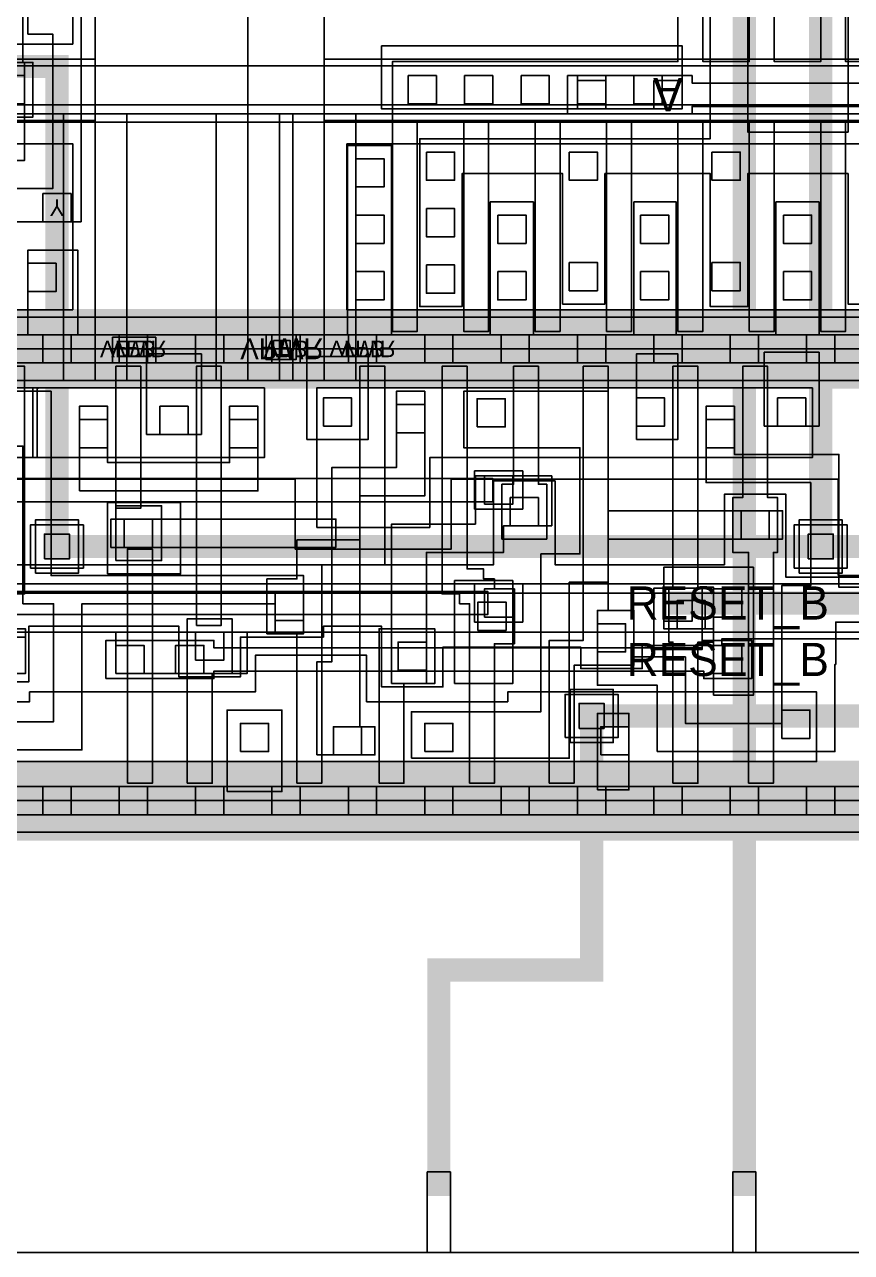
# Model space of a CAD drawing. Extents: x 0 to 50.5, y 0 to 99.5.
# Drawn here: x 6.93 to 11.91, y 0 to 7.39 of the extents above; entities that cross this region are included whole.
import ezdxf
from ezdxf.enums import TextEntityAlignment as Align

# ---------------------------------------------------------------- set-up
doc = ezdxf.new("R2010")
doc.units = 0
for name, color, linetype in [('L122D16', 13, 'CONTINUOUS'), ('L235D4', 32, 'CONTINUOUS'), ('L236D0', 12, 'CONTINUOUS'), ('L64D16', 14, 'CONTINUOUS'), ('L64D20', 26, 'CONTINUOUS'), ('L64D5', 19, 'CONTINUOUS'), ('L64D59', 18, 'CONTINUOUS'), ('L65D20', 22, 'CONTINUOUS'), ('L66D20', 16, 'CONTINUOUS'), ('L66D44', 21, 'CONTINUOUS'), ('L67D16', 29, 'CONTINUOUS'), ('L67D20', 8, 'CONTINUOUS'), ('L67D44', 9, 'CONTINUOUS'), ('L67D5', 17, 'CONTINUOUS'), ('L68D16', 15, 'CONTINUOUS'), ('L68D20', 6, 'CONTINUOUS'), ('L68D44', 7, 'CONTINUOUS'), ('L68D5', 20, 'CONTINUOUS'), ('L69D16', 35, 'CONTINUOUS'), ('L69D20', 4, 'CONTINUOUS'), ('L78D44', 24, 'CONTINUOUS'), ('L81D4', 28, 'CONTINUOUS'), ('L83D44', 30, 'CONTINUOUS'), ('L93D44', 25, 'CONTINUOUS'), ('L94D20', 27, 'CONTINUOUS'), ('L95D20', 23, 'CONTINUOUS')]:
    doc.layers.add(name, color=color, linetype=linetype)

# ---------------------------------------------------------------- blocks, each defined once
blk = doc.blocks.new('VIA_M1M2_PR')
at = {"layer": 'L68D20'}
blk.add_lwpolyline([(-0.16, -0.13), (-0.16, 0.13), (0.16, 0.13), (0.16, -0.13)], close=True, dxfattribs=at)
at = {"layer": 'L68D44'}
blk.add_lwpolyline([(-0.075, -0.075), (-0.075, 0.075), (0.075, 0.075), (0.075, -0.075)], close=True, dxfattribs=at)
at = {"layer": 'L69D20'}
blk.add_lwpolyline([(-0.13, -0.16), (-0.13, 0.16), (0.13, 0.16), (0.13, -0.16)], close=True, dxfattribs=at)
blk = doc.blocks.new('sky130_fd_sc_hd__clkinv_16')
at = {"layer": 'L236D0'}
blk.add_lwpolyline([(0, 0), (0, 2.72), (11.04, 2.72), (11.04, 0)], close=True, dxfattribs=at)
at = {"layer": 'L64D16'}
blk.add_lwpolyline([(0.145, 2.635), (0.145, 2.805), (0.315, 2.805), (0.315, 2.635)], close=True, dxfattribs=at)
at = {"layer": 'L64D20'}
blk.add_lwpolyline([(-0.19, 1.305), (-0.19, 2.91), (11.23, 2.91), (11.23, 1.305)], close=True, dxfattribs=at)
at = {"layer": 'L65D20'}
blk.add_lwpolyline([(0.135, 1.485), (0.135, 2.485), (10.905, 2.485), (10.905, 1.485)], close=True, dxfattribs=at)
at = {"layer": 'L66D20'}
for points in [[(2.13, 0.105), (2.13, 0.99), (0.41, 0.99), (0.41, 2.615), (0.56, 2.615), (0.56, 1.35), (0.84, 1.35), (0.84, 2.615), (0.99, 2.615), (0.99, 1.35), (1.27, 1.35), (1.27, 2.615), (1.42, 2.615), (1.42, 1.35), (1.7, 1.35), (1.7, 2.615), (1.85, 2.615), (1.85, 1.35), (2.13, 1.35), (2.13, 2.615), (2.28, 2.615), (2.28, 1.35), (2.56, 1.35), (2.56, 2.615), (2.71, 2.615), (2.71, 1.35), (2.99, 1.35), (2.99, 2.615), (3.14, 2.615), (3.14, 1.35), (3.42, 1.35)], [(3.42, 0.105), (3.42, 0.99), (3.14, 0.99), (3.14, 0.105)], [(2.99, 0.105), (2.99, 0.99), (2.71, 0.99), (2.71, 0.105)], [(2.56, 0.105), (2.56, 0.99), (2.28, 0.99), (2.28, 0.105)]]:
    blk.add_lwpolyline(points, dxfattribs=at)
at = {"layer": 'L66D44'}
for points in [[(0.19, 2.255), (0.19, 2.425), (0.36, 2.425), (0.36, 2.255)], [(0.615, 2.215), (0.615, 2.385), (0.785, 2.385), (0.785, 2.215)], [(1.045, 2.255), (1.045, 2.425), (1.215, 2.425), (1.215, 2.255)], [(1.475, 2.2), (1.475, 2.37), (1.645, 2.37), (1.645, 2.2)], [(1.905, 2.255), (1.905, 2.425), (2.075, 2.425), (2.075, 2.255)], [(2.335, 2.2), (2.335, 2.37), (2.505, 2.37), (2.505, 2.2)], [(2.765, 2.255), (2.765, 2.425), (2.935, 2.425), (2.935, 2.255)], [(0.19, 1.915), (0.19, 2.085), (0.36, 2.085), (0.36, 1.915)], [(1.045, 1.915), (1.045, 2.085), (1.215, 2.085), (1.215, 1.915)], [(1.905, 1.915), (1.905, 2.085), (2.075, 2.085), (2.075, 1.915)], [(2.765, 1.915), (2.765, 2.085), (2.935, 2.085), (2.935, 1.915)], [(0.615, 1.875), (0.615, 2.045), (0.785, 2.045), (0.785, 1.875)], [(0.19, 1.575), (0.19, 1.745), (0.36, 1.745), (0.36, 1.575)], [(0.615, 1.535), (0.615, 1.705), (0.785, 1.705), (0.785, 1.535)], [(1.475, 1.535), (1.475, 1.705), (1.645, 1.705), (1.645, 1.535)], [(2.335, 1.535), (2.335, 1.705), (2.505, 1.705), (2.505, 1.535)], [(0.505, 1.075), (0.505, 1.245), (0.675, 1.245), (0.675, 1.075)], [(0.845, 1.075), (0.845, 1.245), (1.015, 1.245), (1.015, 1.075)], [(1.185, 1.075), (1.185, 1.245), (1.355, 1.245), (1.355, 1.075)], [(1.525, 1.075), (1.525, 1.245), (1.695, 1.245), (1.695, 1.075)], [(1.865, 1.075), (1.865, 1.245), (2.035, 1.245), (2.035, 1.075)]]:
    blk.add_lwpolyline(points, close=True, dxfattribs=at)
at = {"layer": 'L67D16'}
blk.add_lwpolyline([(1.985, 1.105), (1.985, 1.275), (2.155, 1.275), (2.155, 1.105)], close=True, dxfattribs=at)
at = {"layer": 'L67D20'}
for points in [[(3.585, 2.635), (2.98, 2.635), (2.98, 1.835), (2.72, 1.835), (2.72, 2.635), (2.12, 2.635), (2.12, 1.835), (1.865, 1.835), (1.865, 2.635), (1.26, 2.635), (1.26, 1.835), (1, 1.835), (1, 2.635), (0.405, 2.635), (0.405, 1.495), (0.14, 1.495), (0.14, 2.635), (0, 2.635), (0, 2.805), (11.04, 2.805)], [(2.325, 0.28), (2.325, 1.455), (0.575, 1.455), (0.575, 2.465), (0.83, 2.465), (0.83, 1.665), (1.435, 1.665), (1.435, 2.45), (1.69, 2.45), (1.69, 1.665), (2.325, 1.665), (2.325, 2.465), (2.55, 2.465), (2.55, 1.665), (3.155, 1.665), (3.155, 2.45), (3.41, 2.45)], [(3.155, 0.28), (3.155, 1.415), (2.55, 1.415), (2.55, 0.28)]]:
    blk.add_lwpolyline(points, dxfattribs=at)
blk.add_lwpolyline([(0.345, 0.895), (0.345, 1.275), (2.155, 1.275), (2.155, 0.895)], close=True, dxfattribs=at)
at = {"layer": 'L67D44'}
for points in [[(0.145, 2.635), (0.145, 2.805), (0.315, 2.805), (0.315, 2.635)], [(0.605, 2.635), (0.605, 2.805), (0.775, 2.805), (0.775, 2.635)], [(1.065, 2.635), (1.065, 2.805), (1.235, 2.805), (1.235, 2.635)], [(1.525, 2.635), (1.525, 2.805), (1.695, 2.805), (1.695, 2.635)], [(1.985, 2.635), (1.985, 2.805), (2.155, 2.805), (2.155, 2.635)], [(2.445, 2.635), (2.445, 2.805), (2.615, 2.805), (2.615, 2.635)], [(2.905, 2.635), (2.905, 2.805), (3.075, 2.805), (3.075, 2.635)], [(1.525, 1.105), (1.525, 1.275), (1.695, 1.275), (1.695, 1.105)], [(1.985, 1.105), (1.985, 1.275), (2.155, 1.275), (2.155, 1.105)]]:
    blk.add_lwpolyline(points, close=True, dxfattribs=at)
at = {"layer": 'L68D16'}
blk.add_lwpolyline([(0.145, 2.635), (0.145, 2.805), (0.315, 2.805), (0.315, 2.635)], close=True, dxfattribs=at)
at = {"layer": 'L68D20', "const_width": 0.48}
blk.add_lwpolyline([(0, 2.72), (11.04, 2.72)], dxfattribs=at)
at = {"layer": 'L68D20'}
blk.add_lwpolyline([(1.465, 1.075), (1.465, 1.305), (2.215, 1.305), (2.215, 1.26), (9.285, 1.26), (9.285, 1.305), (10.035, 1.305), (10.035, 1.075), (9.285, 1.075), (9.285, 1.12), (2.215, 1.12), (2.215, 1.075)], close=True, dxfattribs=at)
at = {"layer": 'L78D44'}
blk.add_lwpolyline([(0, 1.25), (0, 2.72), (11.04, 2.72), (11.04, 1.25)], close=True, dxfattribs=at)
at = {"layer": 'L81D4'}
blk.add_lwpolyline([(0, 0), (0, 2.72), (11.04, 2.72), (11.04, 0)], close=True, dxfattribs=at)
at = {"layer": 'L93D44'}
blk.add_lwpolyline([(0, -0.19), (0, 1.015), (11.04, 1.015), (11.04, -0.19)], close=True, dxfattribs=at)
at = {"layer": 'L94D20'}
blk.add_lwpolyline([(0, 1.355), (0, 2.91), (11.04, 2.91), (11.04, 1.355)], close=True, dxfattribs=at)
at = {"layer": 'L95D20'}
blk.add_lwpolyline([(0, 0.975), (0, 1.345), (11.04, 1.345), (11.04, 0.975)], close=True, dxfattribs=at)
at = {"layer": 'L64D5'}
blk.add_text('VPB', height=0.1, dxfattribs=at).set_placement((0.23, 2.72), align=Align.MIDDLE_CENTER)
at = {"layer": 'L67D5'}
blk.add_text('A', height=0.2, dxfattribs=at).set_placement((2.07, 1.19), align=Align.MIDDLE_CENTER)
at = {"layer": 'L68D5'}
blk.add_text('VPWR', height=0.1, dxfattribs=at).set_placement((0.23, 2.72), align=Align.MIDDLE_CENTER)
blk = doc.blocks.new('sky130_fd_sc_hd__dfrtp_4')
at = {"layer": 'L236D0'}
blk.add_lwpolyline([(0, 0), (0, 2.72), (10.58, 2.72), (10.58, 0)], close=True, dxfattribs=at)
at = {"layer": 'L64D20'}
blk.add_lwpolyline([(-0.19, 1.305), (-0.19, 2.91), (10.77, 2.91), (10.77, 1.305)], close=True, dxfattribs=at)
at = {"layer": 'L65D20'}
for points in [[(1.89, 2.065), (1.89, 2.485), (3.335, 2.485), (3.335, 2.48), (3.33, 2.48), (3.33, 2.065)], [(3.305, 2.065), (3.305, 2.485), (4.7, 2.485), (4.7, 2.065)], [(5.015, 1.645), (5.015, 2.485), (8, 2.485), (8, 2.065), (5.695, 2.065), (5.695, 1.645)], [(1.565, 0.235), (1.565, 0.655), (2.49, 0.655), (2.49, 0.595), (3.285, 0.595), (3.285, 0.655), (4.645, 0.655), (4.645, 0.875), (5.315, 0.875), (5.315, 0.595), (6.165, 0.595), (6.165, 0.655), (8.025, 0.655), (8.025, 0.235)]]:
    blk.add_lwpolyline(points, close=True, dxfattribs=at)
at = {"layer": 'L66D20'}
for points in [[(2.565, 0.105), (2.565, 0.765), (2.45, 0.765), (2.45, 1.095), (2.565, 1.095), (2.565, 1.395), (3.105, 1.395), (3.105, 2.615), (3.255, 2.615), (3.255, 1.245), (2.72, 1.245), (2.72, 0.765), (2.715, 0.765), (2.715, 0.105)], [(3.805, 1.76), (3.805, 2.615), (3.955, 2.615), (3.955, 1.76)], [(4.29, 1.055), (4.29, 2.615), (4.44, 2.615), (4.44, 1.055)], [(4.895, 0.105), (4.895, 1.005), (4.715, 1.005), (4.715, 1.335), (4.895, 1.335), (4.895, 1.57), (5.275, 1.57), (5.275, 2.615), (5.425, 2.615), (5.425, 1.42), (5.045, 1.42), (5.045, 0.105)], [(5.935, 0.105), (5.935, 1.185), (5.875, 1.185), (5.875, 1.245), (5.77, 1.245), (5.77, 2.615), (5.92, 2.615), (5.92, 1.395), (6.02, 1.395), (6.02, 1.335), (6.085, 1.335), (6.085, 1.275), (6.205, 1.275), (6.205, 0.945), (6.085, 0.945), (6.085, 0.105)], [(6.13, 1.575), (6.13, 1.905), (6.2, 1.905), (6.2, 2.615), (6.35, 2.615), (6.35, 1.905), (6.4, 1.905), (6.4, 1.575)], [(6.415, 0.105), (6.415, 0.965), (6.62, 0.965), (6.62, 2.615), (6.77, 2.615), (6.77, 1.145), (6.925, 1.145), (6.925, 0.815), (6.565, 0.815), (6.565, 0.105)], [(7.16, 0.105), (7.16, 0.955), (7.135, 0.955), (7.135, 1.285), (7.16, 1.285), (7.16, 2.615), (7.31, 2.615), (7.31, 1.285), (7.405, 1.285), (7.405, 0.955), (7.31, 0.955), (7.31, 0.105)], [(7.615, 0.105), (7.615, 1.495), (7.52, 1.495), (7.52, 1.825), (7.58, 1.825), (7.58, 2.615), (7.73, 2.615), (7.73, 1.825), (7.79, 1.825), (7.79, 1.495), (7.765, 1.495), (7.765, 0.105)], [(3.805, 1.445), (3.805, 1.775), (4.08, 1.775), (4.08, 1.445)], [(3.875, 0.105), (3.875, 1.515), (4.025, 1.515), (4.025, 0.105)], [(3.045, 0.105), (3.045, 0.765), (2.93, 0.765), (2.93, 1.035), (3.26, 1.035), (3.26, 0.765), (3.195, 0.765), (3.195, 0.105)], [(4.235, 0.105), (4.235, 1.095), (4.505, 1.095), (4.505, 0.765), (4.385, 0.765), (4.385, 0.105)], [(5.39, 0.105), (5.39, 1.035), (5.725, 1.035), (5.725, 0.705), (5.54, 0.705), (5.54, 0.105)]]:
    blk.add_lwpolyline(points, close=True, dxfattribs=at)
at = {"layer": 'L66D44'}
for points in [[(4.07, 2.205), (4.07, 2.375), (4.24, 2.375), (4.24, 2.205)], [(5.055, 2.255), (5.055, 2.425), (5.225, 2.425), (5.225, 2.255)], [(5.495, 2.215), (5.495, 2.385), (5.665, 2.385), (5.665, 2.215)], [(5.98, 2.25), (5.98, 2.42), (6.15, 2.42), (6.15, 2.25)], [(6.94, 2.255), (6.94, 2.425), (7.11, 2.425), (7.11, 2.255)], [(7.79, 2.255), (7.79, 2.425), (7.96, 2.425), (7.96, 2.255)], [(3.585, 2.125), (3.585, 2.295), (3.755, 2.295), (3.755, 2.125)], [(4.49, 2.125), (4.49, 2.295), (4.66, 2.295), (4.66, 2.125)], [(7.36, 2.125), (7.36, 2.295), (7.53, 2.295), (7.53, 2.125)], [(6.18, 1.655), (6.18, 1.825), (6.35, 1.825), (6.35, 1.655)], [(7.57, 1.575), (7.57, 1.745), (7.74, 1.745), (7.74, 1.575)], [(3.855, 1.525), (3.855, 1.695), (4.025, 1.695), (4.025, 1.525)], [(4.765, 1.085), (4.765, 1.255), (4.935, 1.255), (4.935, 1.085)], [(5.985, 1.025), (5.985, 1.195), (6.155, 1.195), (6.155, 1.025)], [(7.185, 1.035), (7.185, 1.205), (7.355, 1.205), (7.355, 1.035)], [(6.705, 0.895), (6.705, 1.065), (6.875, 1.065), (6.875, 0.895)], [(4.285, 0.845), (4.285, 1.015), (4.455, 1.015), (4.455, 0.845)], [(5.505, 0.785), (5.505, 0.955), (5.675, 0.955), (5.675, 0.785)], [(7.815, 0.375), (7.815, 0.545), (7.985, 0.545), (7.985, 0.375)], [(4.555, 0.295), (4.555, 0.465), (4.725, 0.465), (4.725, 0.295)], [(5.115, 0.275), (5.115, 0.445), (5.285, 0.445), (5.285, 0.275)], [(5.665, 0.295), (5.665, 0.465), (5.835, 0.465), (5.835, 0.295)], [(6.725, 0.275), (6.725, 0.445), (6.895, 0.445), (6.895, 0.275)]]:
    blk.add_lwpolyline(points, close=True, dxfattribs=at)
at = {"layer": 'L67D16'}
for points in [[(7.405, 1.105), (7.405, 1.275), (7.575, 1.275), (7.575, 1.105)], [(7.405, 0.765), (7.405, 0.935), (7.575, 0.935), (7.575, 0.765)]]:
    blk.add_lwpolyline(points, close=True, dxfattribs=at)
at = {"layer": 'L67D20'}
for points in [[(1.85, 2.175), (1.85, 2.635), (0, 2.635), (0, 2.805), (9.2, 2.805), (9.2, 2.635), (2.1, 2.635), (2.1, 2.175)], [(3.99, 2.205), (3.99, 2.69), (4.32, 2.69), (4.32, 2.205)], [(4.955, 2.175), (4.955, 2.675), (5.325, 2.675), (5.325, 2.175)], [(6.94, 2.175), (6.94, 2.69), (7.19, 2.69), (7.19, 2.175)], [(7.71, 2.255), (7.71, 2.7), (8.04, 2.7), (8.04, 2.255)], [(2.745, 0.305), (2.745, 0.475), (3.43, 0.475), (3.43, 1.185), (3.245, 1.185), (3.245, 2.135), (2.735, 2.135), (2.735, 2.465), (3.415, 2.465), (3.415, 1.355), (4.935, 1.355), (4.935, 1.005), (4.765, 1.005), (4.765, 1.185), (3.6, 1.185), (3.6, 0.305)], [(5.015, 0.275), (5.015, 0.835), (5.105, 0.835), (5.105, 2.005), (5.495, 2.005), (5.495, 2.465), (5.665, 2.465), (5.665, 1.835), (5.275, 1.835), (5.275, 0.445), (5.365, 0.445), (5.365, 0.275)], [(5.585, 0.255), (5.585, 0.535), (6.365, 0.535), (6.365, 1.485), (6.6, 1.485), (6.6, 2.125), (5.9, 2.125), (5.9, 2.465), (6.77, 2.465), (6.77, 1.745), (7.82, 1.745), (7.82, 1.575), (6.77, 1.575), (6.77, 1.315), (6.535, 1.315), (6.535, 0.255)], [(3.585, 1.865), (3.585, 2.375), (3.755, 2.375), (3.755, 2.035), (4.49, 2.035), (4.49, 2.375), (4.66, 2.375), (4.66, 1.865)], [(7.065, 0.295), (7.065, 0.695), (6.705, 0.695), (6.705, 1.145), (6.925, 1.145), (6.925, 0.865), (7.235, 0.865), (7.235, 0.465), (7.815, 0.465), (7.815, 1.295), (7.99, 1.295), (7.99, 1.915), (7.36, 1.915), (7.36, 2.375), (7.53, 2.375), (7.53, 2.085), (8.16, 2.085), (8.16, 1.285), (9.845, 1.285), (9.845, 1.075), (8.14, 1.075), (8.14, 0.82), (8.135, 0.82), (8.135, 0.295)], [(2.905, 0.765), (2.905, 1.575), (2.61, 1.575), (2.61, 1.965), (3.075, 1.965), (3.075, 0.985), (3.26, 0.985), (3.26, 0.765)], [(5.465, 0.705), (5.465, 1.665), (5.97, 1.665), (5.97, 1.955), (6.43, 1.955), (6.43, 1.655), (6.14, 1.655), (6.14, 1.495), (5.675, 1.495), (5.675, 0.705)], [(3.775, 1.525), (3.775, 1.695), (5.13, 1.695), (5.13, 1.525)], [(7.405, 0.635), (7.405, 1.035), (7.105, 1.035), (7.105, 1.405), (7.645, 1.405), (7.645, 0.635)], [(5.845, 0.705), (5.845, 1.325), (6.195, 1.325), (6.195, 0.705)], [(3.805, 0.765), (3.805, 1.015), (4.595, 1.015), (4.595, 0.765)], [(4.475, 0.055), (4.475, 0.545), (4.805, 0.545), (4.805, 0.055)], [(6.705, 0.065), (6.705, 0.525), (6.895, 0.525), (6.895, 0.065)], [(0, -0.085), (0, 0.085), (9.2, 0.085), (9.2, -0.085)]]:
    blk.add_lwpolyline(points, close=True, dxfattribs=at)
at = {"layer": 'L67D44'}
for points in [[(3.365, 2.635), (3.365, 2.805), (3.535, 2.805), (3.535, 2.635)], [(3.825, 2.635), (3.825, 2.805), (3.995, 2.805), (3.995, 2.635)], [(4.285, 2.635), (4.285, 2.805), (4.455, 2.805), (4.455, 2.635)], [(4.745, 2.635), (4.745, 2.805), (4.915, 2.805), (4.915, 2.635)], [(5.205, 2.635), (5.205, 2.805), (5.375, 2.805), (5.375, 2.635)], [(5.665, 2.635), (5.665, 2.805), (5.835, 2.805), (5.835, 2.635)], [(6.125, 2.635), (6.125, 2.805), (6.295, 2.805), (6.295, 2.635)], [(6.585, 2.635), (6.585, 2.805), (6.755, 2.805), (6.755, 2.635)], [(7.045, 2.635), (7.045, 2.805), (7.215, 2.805), (7.215, 2.635)], [(7.505, 2.635), (7.505, 2.805), (7.675, 2.805), (7.675, 2.635)], [(7.965, 2.635), (7.965, 2.805), (8.135, 2.805), (8.135, 2.635)], [(6.025, 1.785), (6.025, 1.955), (6.195, 1.955), (6.195, 1.785)], [(6.025, 1.105), (6.025, 1.275), (6.195, 1.275), (6.195, 1.105)], [(7.105, 1.08), (7.105, 1.25), (7.275, 1.25), (7.275, 1.08)], [(3.805, 0.765), (3.805, 0.935), (3.975, 0.935), (3.975, 0.765)], [(4.165, 0.765), (4.165, 0.935), (4.335, 0.935), (4.335, 0.765)], [(7.405, 0.765), (7.405, 0.935), (7.575, 0.935), (7.575, 0.765)], [(3.365, -0.085), (3.365, 0.085), (3.535, 0.085), (3.535, -0.085)], [(3.825, -0.085), (3.825, 0.085), (3.995, 0.085), (3.995, -0.085)], [(4.285, -0.085), (4.285, 0.085), (4.455, 0.085), (4.455, -0.085)], [(4.745, -0.085), (4.745, 0.085), (4.915, 0.085), (4.915, -0.085)], [(5.205, -0.085), (5.205, 0.085), (5.375, 0.085), (5.375, -0.085)], [(5.665, -0.085), (5.665, 0.085), (5.835, 0.085), (5.835, -0.085)], [(6.125, -0.085), (6.125, 0.085), (6.295, 0.085), (6.295, -0.085)], [(6.585, -0.085), (6.585, 0.085), (6.755, 0.085), (6.755, -0.085)], [(7.045, -0.085), (7.045, 0.085), (7.215, 0.085), (7.215, -0.085)], [(7.505, -0.085), (7.505, 0.085), (7.675, 0.085), (7.675, -0.085)], [(7.965, -0.085), (7.965, 0.085), (8.135, 0.085), (8.135, -0.085)]]:
    blk.add_lwpolyline(points, close=True, dxfattribs=at)
at = {"layer": 'L68D20', "const_width": 0.48}
for points in [[(0, 2.72), (9.2, 2.72)], [(0, 0), (9.2, 0)]]:
    blk.add_lwpolyline(points, dxfattribs=at)
at = {"layer": 'L68D20'}
for points in [[(2.845, 1.755), (2.845, 1.8), (1.185, 1.8), (1.185, 1.94), (2.845, 1.94), (2.845, 1.985), (3.135, 1.985), (3.135, 1.94), (6.075, 1.94), (6.075, 1.8), (3.135, 1.8), (3.135, 1.755)], [(5.965, 1.755), (5.965, 1.985), (6.255, 1.985), (6.255, 1.755)], [(2.385, 1.075), (2.385, 1.12), (0.82, 1.12), (0.82, 1.26), (2.385, 1.26), (2.385, 1.305), (2.675, 1.305), (2.675, 1.26), (6.045, 1.26), (6.045, 1.12), (2.675, 1.12), (2.675, 1.075)], [(5.965, 1.075), (5.965, 1.305), (6.255, 1.305), (6.255, 1.075)], [(7.045, 0.91), (7.045, 1.28), (7.335, 1.28), (7.335, 0.91)], [(3.745, 0.735), (3.745, 0.965), (4.395, 0.965), (4.395, 0.92), (7.335, 0.92), (7.335, 0.965), (7.635, 0.965), (7.635, 0.735), (7.345, 0.735), (7.345, 0.78), (4.395, 0.78), (4.395, 0.735)]]:
    blk.add_lwpolyline(points, close=True, dxfattribs=at)
at = {"layer": 'L78D44'}
blk.add_lwpolyline([(0, 1.25), (0, 2.72), (9.2, 2.72), (9.2, 1.25)], close=True, dxfattribs=at)
at = {"layer": 'L81D4'}
blk.add_lwpolyline([(0, 0), (0, 2.72), (10.58, 2.72), (10.58, 0)], close=True, dxfattribs=at)
at = {"layer": 'L93D44'}
blk.add_lwpolyline([(0, -0.19), (0, 1.015), (10.58, 1.015), (10.58, -0.19)], close=True, dxfattribs=at)
at = {"layer": 'L94D20'}
blk.add_lwpolyline([(8.155, 1.355), (8.155, 1.935), (5.825, 1.935), (5.825, 1.515), (4.885, 1.515), (4.885, 1.935), (1.35, 1.935), (1.35, 1.685), (0, 1.685), (0, 2.91), (10.58, 2.91), (10.58, 1.355)], close=True, dxfattribs=at)
at = {"layer": 'L95D20'}
for points in [[(2.88, 1.42), (6.08, 1.42), (6.08, 1.925), (6.45, 1.925), (6.45, 1.42), (7.47, 1.42), (7.47, 1.845), (7.84, 1.845), (7.84, 1.345), (10.58, 1.345)], [(10.58, 0.975), (7.455, 0.975), (7.455, 0.935), (6.975, 0.935), (6.975, 0.795), (6.605, 0.795), (6.605, 0.925), (5.775, 0.925), (5.775, 0.685), (5.405, 0.685), (5.405, 1.05), (5.055, 1.05), (5.055, 0.985), (4.555, 0.985), (4.555, 0.745), (4.185, 0.745), (4.185, 1.05), (3.28, 1.05), (3.28, 0.715), (2.91, 0.715)]]:
    blk.add_lwpolyline(points, dxfattribs=at)
blk.add_lwpolyline([(3.755, 1.365), (3.755, 1.795), (4.195, 1.795), (4.195, 1.365)], close=True, dxfattribs=at)
at = {"layer": 'L67D5'}
for p in [(7.49, 1.19), (7.49, 0.85)]:
    blk.add_text('RESET_B', height=0.2, dxfattribs=at).set_placement(p, align=Align.MIDDLE_CENTER)
blk = doc.blocks.new('sky130_fd_sc_hd__fill_1')
at = {"layer": 'L122D16'}
blk.add_lwpolyline([(0.14, -0.055), (0.14, 0.055), (0.26, 0.055), (0.26, -0.055)], close=True, dxfattribs=at)
at = {"layer": 'L64D16'}
blk.add_lwpolyline([(0.155, 2.67), (0.155, 2.755), (0.255, 2.755), (0.255, 2.67)], close=True, dxfattribs=at)
at = {"layer": 'L64D20'}
blk.add_lwpolyline([(-0.19, 1.305), (-0.19, 2.91), (0.65, 2.91), (0.65, 1.305)], close=True, dxfattribs=at)
at = {"layer": 'L67D20', "const_width": 0.17}
for points in [[(0, 2.72), (0.46, 2.72)], [(0, 0), (0.46, 0)]]:
    blk.add_lwpolyline(points, dxfattribs=at)
at = {"layer": 'L67D44'}
for points in [[(0.145, 2.635), (0.145, 2.805), (0.315, 2.805), (0.315, 2.635)], [(0.145, -0.085), (0.145, 0.085), (0.315, 0.085), (0.315, -0.085)]]:
    blk.add_lwpolyline(points, close=True, dxfattribs=at)
at = {"layer": 'L68D16'}
for points in [[(0.11, 2.635), (0.11, 2.785), (0.29, 2.785), (0.29, 2.635)], [(0.11, -0.065), (0.11, 0.08), (0.29, 0.08), (0.29, -0.065)]]:
    blk.add_lwpolyline(points, close=True, dxfattribs=at)
at = {"layer": 'L68D20', "const_width": 0.48}
for points in [[(0, 2.72), (0.46, 2.72)], [(0, 0), (0.46, 0)]]:
    blk.add_lwpolyline(points, dxfattribs=at)
at = {"layer": 'L78D44'}
blk.add_lwpolyline([(0, 1.25), (0, 2.72), (0.46, 2.72), (0.46, 1.25)], close=True, dxfattribs=at)
at = {"layer": 'L81D4'}
blk.add_lwpolyline([(0, 0), (0, 2.72), (0.46, 2.72), (0.46, 0)], close=True, dxfattribs=at)
at = {"layer": 'L93D44'}
blk.add_lwpolyline([(0, -0.19), (0, 1.015), (0.46, 1.015), (0.46, -0.19)], close=True, dxfattribs=at)
at = {"layer": 'L94D20'}
blk.add_lwpolyline([(0, 1.355), (0, 2.91), (0.46, 2.91), (0.46, 1.355)], close=True, dxfattribs=at)
at = {"layer": 'L64D5'}
blk.add_text('VPB', height=0.1, dxfattribs=at).set_placement((0.23, 2.72), align=Align.MIDDLE_CENTER)
at = {"layer": 'L64D59'}
blk.add_text('VNB', height=0.1, dxfattribs=at).set_placement((0.23, 0), align=Align.MIDDLE_CENTER)
at = {"layer": 'L68D5'}
for s, p in [('VPWR', (0.205, 2.72)), ('VGND', (0.205, 0))]:
    blk.add_text(s, height=0.125, dxfattribs=at).set_placement(p, align=Align.MIDDLE_CENTER)
at = {"layer": 'L83D44'}
blk.add_text('fill_1', height=0.1, rotation=90, dxfattribs=at).set_placement((0, 0))
blk = doc.blocks.new('sky130_fd_sc_hd__fill_2')
at = {"layer": 'L122D16'}
blk.add_lwpolyline([(0.155, -0.05), (0.155, 0.06), (0.315, 0.06), (0.315, -0.05)], close=True, dxfattribs=at)
at = {"layer": 'L64D16'}
blk.add_lwpolyline([(0.14, 2.675), (0.14, 2.765), (0.31, 2.765), (0.31, 2.675)], close=True, dxfattribs=at)
at = {"layer": 'L64D20'}
blk.add_lwpolyline([(-0.19, 1.305), (-0.19, 2.91), (1.11, 2.91), (1.11, 1.305)], close=True, dxfattribs=at)
at = {"layer": 'L67D20', "const_width": 0.17}
for points in [[(0, 2.72), (0.92, 2.72)], [(0, 0), (0.92, 0)]]:
    blk.add_lwpolyline(points, dxfattribs=at)
at = {"layer": 'L67D44'}
for points in [[(0.145, 2.635), (0.145, 2.805), (0.315, 2.805), (0.315, 2.635)], [(0.605, 2.635), (0.605, 2.805), (0.775, 2.805), (0.775, 2.635)], [(0.145, -0.085), (0.145, 0.085), (0.315, 0.085), (0.315, -0.085)], [(0.605, -0.085), (0.605, 0.085), (0.775, 0.085), (0.775, -0.085)]]:
    blk.add_lwpolyline(points, close=True, dxfattribs=at)
at = {"layer": 'L68D16'}
for points in [[(0.105, 2.65), (0.105, 2.805), (0.365, 2.805), (0.365, 2.65)], [(0.1, -0.07), (0.1, 0.09), (0.365, 0.09), (0.365, -0.07)]]:
    blk.add_lwpolyline(points, close=True, dxfattribs=at)
at = {"layer": 'L68D20', "const_width": 0.48}
for points in [[(0, 2.72), (0.92, 2.72)], [(0, 0), (0.92, 0)]]:
    blk.add_lwpolyline(points, dxfattribs=at)
at = {"layer": 'L78D44'}
blk.add_lwpolyline([(0, 1.25), (0, 2.72), (0.92, 2.72), (0.92, 1.25)], close=True, dxfattribs=at)
at = {"layer": 'L81D4'}
blk.add_lwpolyline([(0, 0), (0, 2.72), (0.92, 2.72), (0.92, 0)], close=True, dxfattribs=at)
at = {"layer": 'L93D44'}
blk.add_lwpolyline([(0, -0.19), (0, 1.015), (0.92, 1.015), (0.92, -0.19)], close=True, dxfattribs=at)
at = {"layer": 'L94D20'}
blk.add_lwpolyline([(0, 1.355), (0, 2.91), (0.92, 2.91), (0.92, 1.355)], close=True, dxfattribs=at)
at = {"layer": 'L64D5'}
blk.add_text('VPB', height=0.1, dxfattribs=at).set_placement((0.23, 2.72), align=Align.MIDDLE_CENTER)
at = {"layer": 'L64D59'}
blk.add_text('VNB', height=0.1, dxfattribs=at).set_placement((0.23, 0), align=Align.MIDDLE_CENTER)
at = {"layer": 'L68D5'}
for s, p in [('VPWR', (0.23, 2.72)), ('VGND', (0.23, 0))]:
    blk.add_text(s, height=0.1, dxfattribs=at).set_placement(p, align=Align.MIDDLE_CENTER)
at = {"layer": 'L83D44'}
blk.add_text('fill_2', height=0.1, rotation=90, dxfattribs=at).set_placement((0, 0))
blk = doc.blocks.new('sky130_fd_sc_hd__xnor2_1')
at = {"layer": 'L122D16'}
blk.add_lwpolyline([(0.145, -0.085), (0.145, 0.085), (0.315, 0.085), (0.315, -0.085)], close=True, dxfattribs=at)
at = {"layer": 'L236D0'}
blk.add_lwpolyline([(0, 0), (0, 2.72), (3.22, 2.72), (3.22, 0)], close=True, dxfattribs=at)
at = {"layer": 'L64D16'}
blk.add_lwpolyline([(0.145, 2.635), (0.145, 2.805), (0.315, 2.805), (0.315, 2.635)], close=True, dxfattribs=at)
at = {"layer": 'L64D20'}
blk.add_lwpolyline([(-0.19, 1.305), (-0.19, 2.91), (3.41, 2.91), (3.41, 1.305)], close=True, dxfattribs=at)
at = {"layer": 'L65D20'}
for points in [[(0.135, 1.485), (0.135, 2.485), (3.085, 2.485), (3.085, 1.485)], [(0.235, 0.235), (0.235, 0.885), (1.685, 0.885), (1.685, 0.235)], [(1.955, 0.235), (1.955, 0.885), (3.085, 0.885), (3.085, 0.235)]]:
    blk.add_lwpolyline(points, close=True, dxfattribs=at)
at = {"layer": 'L66D20'}
for points in [[(0.495, 0.105), (0.495, 0.995), (0.375, 0.995), (0.375, 1.325), (0.435, 1.325), (0.435, 2.615), (0.585, 2.615), (0.585, 1.325), (0.645, 1.325), (0.645, 0.105)], [(0.855, 0.105), (0.855, 2.615), (1.005, 2.615), (1.005, 1.325), (1.735, 1.325), (1.735, 2.615), (1.885, 2.615), (1.885, 0.995), (1.425, 0.995), (1.425, 0.105), (1.275, 0.105), (1.275, 0.995), (1.005, 0.995), (1.005, 0.105)], [(2.215, 0.105), (2.215, 0.995), (2.095, 0.995), (2.095, 2.615), (2.245, 2.615), (2.245, 1.325), (2.365, 1.325), (2.365, 0.105)], [(2.635, 0.105), (2.635, 0.995), (2.575, 0.995), (2.575, 2.615), (2.725, 2.615), (2.725, 1.325), (2.845, 1.325), (2.845, 0.995), (2.785, 0.995), (2.785, 0.105)]]:
    blk.add_lwpolyline(points, close=True, dxfattribs=at)
at = {"layer": 'L66D44'}
for points in [[(0.215, 2.255), (0.215, 2.425), (0.385, 2.425), (0.385, 2.255)], [(0.635, 2.215), (0.635, 2.385), (0.805, 2.385), (0.805, 2.215)], [(1.055, 2.205), (1.055, 2.375), (1.225, 2.375), (1.225, 2.205)], [(1.515, 2.205), (1.515, 2.375), (1.685, 2.375), (1.685, 2.205)], [(2.815, 2.205), (2.815, 2.375), (2.985, 2.375), (2.985, 2.205)], [(2.355, 2.125), (2.355, 2.295), (2.525, 2.295), (2.525, 2.125)], [(0.635, 1.875), (0.635, 2.045), (0.805, 2.045), (0.805, 1.875)], [(0.425, 1.075), (0.425, 1.245), (0.595, 1.245), (0.595, 1.075)], [(1.01, 1.075), (1.01, 1.245), (1.18, 1.245), (1.18, 1.075)], [(1.35, 1.075), (1.35, 1.245), (1.52, 1.245), (1.52, 1.075)], [(2.145, 1.075), (2.145, 1.245), (2.315, 1.245), (2.315, 1.075)], [(2.625, 1.075), (2.625, 1.245), (2.795, 1.245), (2.795, 1.075)], [(0.275, 0.645), (0.275, 0.815), (0.445, 0.815), (0.445, 0.645)], [(1.055, 0.645), (1.055, 0.815), (1.225, 0.815), (1.225, 0.645)], [(1.475, 0.645), (1.475, 0.815), (1.645, 0.815), (1.645, 0.645)], [(2.415, 0.47), (2.415, 0.64), (2.585, 0.64), (2.585, 0.47)], [(2.875, 0.47), (2.875, 0.64), (3.045, 0.64), (3.045, 0.47)], [(0.275, 0.305), (0.275, 0.475), (0.445, 0.475), (0.445, 0.305)], [(1.055, 0.305), (1.055, 0.475), (1.225, 0.475), (1.225, 0.305)], [(1.475, 0.305), (1.475, 0.475), (1.645, 0.475), (1.645, 0.305)], [(1.995, 0.305), (1.995, 0.475), (2.165, 0.475), (2.165, 0.305)]]:
    blk.add_lwpolyline(points, close=True, dxfattribs=at)
at = {"layer": 'L67D16'}
for points in [[(2.905, 1.785), (2.905, 1.955), (3.075, 1.955), (3.075, 1.785)], [(0.605, 1.445), (0.605, 1.615), (0.775, 1.615), (0.775, 1.445)], [(1.065, 1.105), (1.065, 1.275), (1.235, 1.275), (1.235, 1.105)]]:
    blk.add_lwpolyline(points, close=True, dxfattribs=at)
at = {"layer": 'L67D20'}
for points in [[(0.085, 2.125), (0.085, 2.635), (0, 2.635), (0, 2.805), (3.22, 2.805), (3.22, 2.635), (3.115, 2.635), (3.115, 2.125), (2.815, 2.125), (2.815, 2.635), (1.685, 2.635), (1.685, 2.125), (1.055, 2.125), (1.055, 2.635), (0.385, 2.635), (0.385, 2.125)], [(0.085, 0.28), (0.085, 1.955), (0.555, 1.955), (0.555, 2.465), (0.885, 2.465), (0.885, 1.955), (2.305, 1.955), (2.305, 1.585), (2.795, 1.585), (2.795, 0.995), (2.625, 0.995), (2.625, 1.415), (2.135, 1.415), (2.135, 1.785), (0.255, 1.785), (0.255, 0.825), (0.55, 0.825), (0.55, 0.28)], [(2.815, 0.345), (2.815, 0.825), (2.965, 0.825), (2.965, 1.755), (2.475, 1.755), (2.475, 2.125), (2.265, 2.125), (2.265, 2.295), (2.645, 2.295), (2.645, 1.955), (3.135, 1.955), (3.135, 0.345)], [(0.425, 0.995), (0.425, 1.615), (1.965, 1.615), (1.965, 1.245), (2.395, 1.245), (2.395, 1.075), (1.795, 1.075), (1.795, 1.445), (0.67, 1.445), (0.67, 0.995)], [(0.93, 1.075), (0.93, 1.275), (1.625, 1.275), (1.625, 1.075)], [(0, -0.085), (0, 0.085), (1.055, 0.085), (1.055, 0.905), (1.225, 0.905), (1.225, 0.085), (1.895, 0.085), (1.895, 0.475), (2.245, 0.475), (2.245, 0.085), (3.22, 0.085), (3.22, -0.085)], [(1.395, 0.255), (1.395, 0.905), (2.305, 0.905), (2.305, 0.825), (2.645, 0.825), (2.645, 0.255), (2.415, 0.255), (2.415, 0.655), (2.135, 0.655), (2.135, 0.735), (1.725, 0.735), (1.725, 0.255)]]:
    blk.add_lwpolyline(points, close=True, dxfattribs=at)
at = {"layer": 'L67D44'}
for points in [[(0.145, 2.635), (0.145, 2.805), (0.315, 2.805), (0.315, 2.635)], [(0.605, 2.635), (0.605, 2.805), (0.775, 2.805), (0.775, 2.635)], [(1.065, 2.635), (1.065, 2.805), (1.235, 2.805), (1.235, 2.635)], [(1.525, 2.635), (1.525, 2.805), (1.695, 2.805), (1.695, 2.635)], [(1.985, 2.635), (1.985, 2.805), (2.155, 2.805), (2.155, 2.635)], [(2.445, 2.635), (2.445, 2.805), (2.615, 2.805), (2.615, 2.635)], [(2.905, 2.635), (2.905, 2.805), (3.075, 2.805), (3.075, 2.635)], [(0.145, -0.085), (0.145, 0.085), (0.315, 0.085), (0.315, -0.085)], [(0.605, -0.085), (0.605, 0.085), (0.775, 0.085), (0.775, -0.085)], [(1.065, -0.085), (1.065, 0.085), (1.235, 0.085), (1.235, -0.085)], [(1.525, -0.085), (1.525, 0.085), (1.695, 0.085), (1.695, -0.085)], [(1.985, -0.085), (1.985, 0.085), (2.155, 0.085), (2.155, -0.085)], [(2.445, -0.085), (2.445, 0.085), (2.615, 0.085), (2.615, -0.085)], [(2.905, -0.085), (2.905, 0.085), (3.075, 0.085), (3.075, -0.085)]]:
    blk.add_lwpolyline(points, close=True, dxfattribs=at)
at = {"layer": 'L68D16'}
for points in [[(0.145, 2.635), (0.145, 2.805), (0.315, 2.805), (0.315, 2.635)], [(0.145, -0.085), (0.145, 0.085), (0.315, 0.085), (0.315, -0.085)]]:
    blk.add_lwpolyline(points, close=True, dxfattribs=at)
at = {"layer": 'L68D20', "const_width": 0.48}
for points in [[(0, 2.72), (3.22, 2.72)], [(0, 0), (3.22, 0)]]:
    blk.add_lwpolyline(points, dxfattribs=at)
at = {"layer": 'L78D44'}
blk.add_lwpolyline([(0, 1.25), (0, 2.72), (3.22, 2.72), (3.22, 1.25)], close=True, dxfattribs=at)
at = {"layer": 'L81D4'}
blk.add_lwpolyline([(0, 0), (0, 2.72), (3.22, 2.72), (3.22, 0)], close=True, dxfattribs=at)
at = {"layer": 'L93D44'}
blk.add_lwpolyline([(0, -0.19), (0, 1.015), (3.22, 1.015), (3.22, -0.19)], close=True, dxfattribs=at)
at = {"layer": 'L94D20'}
blk.add_lwpolyline([(0, 1.355), (0, 2.91), (3.22, 2.91), (3.22, 1.355)], close=True, dxfattribs=at)
at = {"layer": 'L95D20'}
blk.add_lwpolyline([(0, 0.975), (0, 1.345), (3.22, 1.345), (3.22, 0.975)], close=True, dxfattribs=at)
at = {"layer": 'L64D5'}
blk.add_text('VPB', height=0.1, dxfattribs=at).set_placement((0.23, 2.72), align=Align.MIDDLE_CENTER)
at = {"layer": 'L64D59'}
blk.add_text('VNB', height=0.1, dxfattribs=at).set_placement((0.23, 0), align=Align.MIDDLE_CENTER)
at = {"layer": 'L67D5'}
for s, p in [('Y', (2.99, 1.87)), ('B', (0.69, 1.53)), ('A', (1.15, 1.19))]:
    blk.add_text(s, height=0.1, dxfattribs=at).set_placement(p, align=Align.MIDDLE_CENTER)
at = {"layer": 'L68D5'}
for s, p in [('VPWR', (0.23, 2.72)), ('VGND', (0.23, 0))]:
    blk.add_text(s, height=0.1, dxfattribs=at).set_placement(p, align=Align.MIDDLE_CENTER)
at = {"layer": 'L83D44'}
blk.add_text('xnor2_1', height=0.1, rotation=90, dxfattribs=at).set_placement((0, 0))

msp = doc.modelspace()

# ---------------------------------------------------------------- linework, layer by layer
at = {"layer": 'L235D4'}
msp.add_lwpolyline([(0, 0), (0, 99.045), (50.525, 99.045), (50.525, 0)], close=True, dxfattribs=at)
at = {"layer": 'L68D20'}
for points, const_width in [([(1.38, 5.44), (49.22, 5.44)], 0.48), ([(7.06, 4.25), (14.1, 4.25)], 0.14), ([(10.81, 3.91), (13.64, 3.91)], 0.14), ([(10.28, 3.23), (16.4, 3.23)], 0.14), ([(1.38, 2.72), (49.22, 2.72)], 0.48)]:
    msp.add_lwpolyline(points, dxfattribs=dict(at, const_width=const_width))
at = {"layer": 'L69D16'}
for points in [[(9.36, 0), (9.36, 0.485), (9.5, 0.485), (9.5, 0)], [(11.2, 0), (11.2, 0.485), (11.34, 0.485), (11.34, 0)]]:
    msp.add_lwpolyline(points, close=True, dxfattribs=at)
at = {"layer": 'L69D20', "const_width": 0.14}
for points in [[(11.73, 4.18), (11.73, 14.18)], [(11.27, 0.34), (11.27, 8.74)], [(7.13, 4.18), (7.13, 7.21)], [(5.68, 7.14), (7.2, 7.14)], [(10.35, 1.63), (10.35, 3.3)], [(9.43, 0.34), (9.43, 1.77)], [(9.36, 1.7), (10.42, 1.7)]]:
    msp.add_lwpolyline(points, dxfattribs=at)

# ---------------------------------------------------------------- block references
at = {"yscale": -1}
for name, p in [('sky130_fd_sc_hd__xnor2_1', (4.14, 8.16)), ('sky130_fd_sc_hd__fill_2', (7.36, 8.16)), ('sky130_fd_sc_hd__fill_1', (8.28, 8.16)), ('sky130_fd_sc_hd__clkinv_16', (8.74, 8.16))]:
    msp.add_blockref(name, p, dxfattribs=at)
for name, p in [('sky130_fd_sc_hd__dfrtp_4', (3.68, 2.72)), ('VIA_M1M2_PR', (7.13, 4.25)), ('VIA_M1M2_PR', (11.73, 4.25)), ('VIA_M1M2_PR', (10.35, 3.23))]:
    msp.add_blockref(name, p)

doc.saveas('drawing.dxf')
